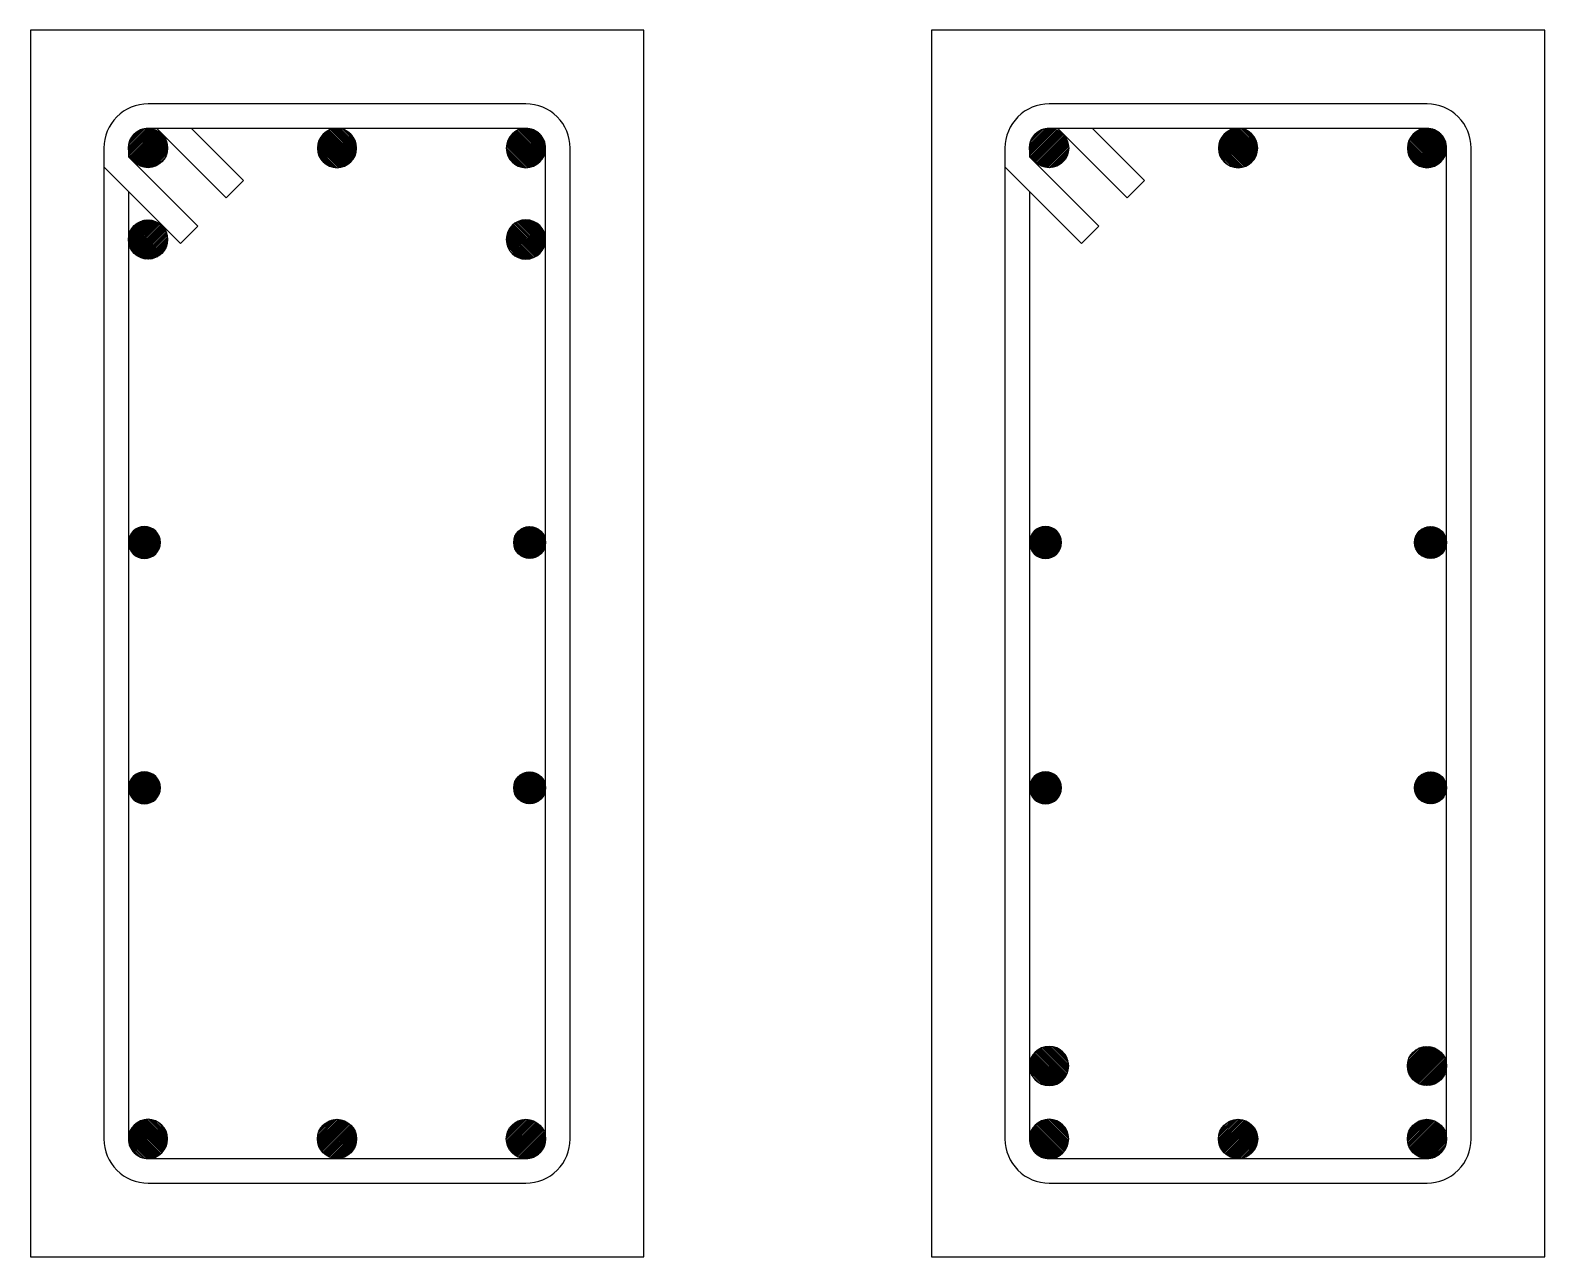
# Model space of a CAD drawing. Header units: millimetres. Extents: x 338 to 258847, y -86891 to 1308.
# Drawn here: x 338.436 to 339.671, y 368.242 to 369.242 of the extents above.
import ezdxf

# ---------------------------------------------------------------- set-up
doc = ezdxf.new("R2010")
doc.units = ezdxf.units.MM
doc.header["$MEASUREMENT"] = 0
doc.layers.add('STR-KOLOM', color=5, linetype='Continuous')

# ---------------------------------------------------------------- blocks, each defined once
blk = doc.blocks.new('kiqqw')
at = {"layer": 'STR-KOLOM', "ltscale": 2}
h = blk.add_hatch(dxfattribs=at)
h.set_pattern_fill('ANSI31', color=256, scale=5)
h.paths.add_polyline_path([(-150604.38, -81422.05, 1), (-150582.38, -81422.05, 1)])
blk.add_circle((-150593.38, -81422.05), 11, dxfattribs=at)

msp = doc.modelspace()

# ---------------------------------------------------------------- linework, layer by layer
at = {"layer": 'STR-KOLOM', "color": 4, "ltscale": 2}
for points in [[(338.4365, 369.242), (338.4365, 368.242), (338.9365, 368.242), (338.9365, 369.242)], [(338.9365, 369.242), (338.4365, 369.242)], [(339.171, 369.242), (339.171, 368.242), (339.671, 368.242), (339.671, 369.242)], [(339.671, 369.242), (339.171, 369.242)]]:
    msp.add_lwpolyline(points, dxfattribs=at)
at = {"layer": 'STR-KOLOM'}
for points in [[(338.8405, 369.182), (338.5325, 369.182, 0.414214), (338.4965, 369.146), (338.4965, 368.338, 0.414214), (338.5325, 368.302), (338.8405, 368.302, 0.414214), (338.8765, 368.338), (338.8765, 369.146, 0.414214)], [(339.575, 369.182), (339.267, 369.182, 0.414214), (339.231, 369.146), (339.231, 368.338, 0.414214), (339.267, 368.302), (339.575, 368.302, 0.414214), (339.611, 368.338), (339.611, 369.146, 0.414214)]]:
    msp.add_lwpolyline(points, format="xyb", close=True, dxfattribs=at)
for points in [[(338.5165, 369.1106), (338.5165, 368.338, 0.414214), (338.5325, 368.322), (338.8405, 368.322, 0.414214), (338.8565, 368.338), (338.8565, 369.146, 0.414214), (338.8405, 369.162), (338.5325, 369.162, 0.414214), (338.5165, 369.146), (338.5165, 369.1389)], [(339.251, 369.1106), (339.251, 368.338, 0.414214), (339.267, 368.322), (339.575, 368.322, 0.414214), (339.591, 368.338), (339.591, 369.146, 0.414214), (339.575, 369.162), (339.267, 369.162, 0.414214), (339.251, 369.146), (339.251, 369.1389)]]:
    msp.add_lwpolyline(points, format="xyb", dxfattribs=at)
at = {"layer": 'STR-KOLOM', "ltscale": 2}
for points in [[(338.5395, 369.162), (338.5961, 369.1054), (338.6102, 369.1196), (338.5678, 369.162)], [(339.274, 369.162), (339.3306, 369.1054), (339.3447, 369.1196), (339.3023, 369.162)], [(338.5165, 369.1389), (338.573, 369.0824), (338.5589, 369.0682), (338.4965, 369.1306)], [(339.251, 369.1389), (339.3075, 369.0824), (339.2934, 369.0682), (339.231, 369.1306)]]:
    msp.add_lwpolyline(points, dxfattribs=at)

# ---------------------------------------------------------------- block references
at = {"layer": 'STR-KOLOM', "yscale": 0.001454545454545455, "zscale": 0.001454545454545455, "rotation": 180}
for p, xscale in [((119.4875, 250.7139), 0.001454545454545455), ((557.7314, 250.7139), -0.001454545454545455), ((557.8854, 250.7139), -0.001454545454545455), ((120.222, 250.7139), 0.001454545454545455), ((558.4659, 250.7139), -0.001454545454545455), ((558.6199, 250.7139), -0.001454545454545455), ((119.4875, 250.6393), 0.001454545454545455), ((557.8854, 250.6393), -0.001454545454545455)]:
    msp.add_blockref('kiqqw', p, dxfattribs=dict(at, xscale=xscale))
at = {"layer": 'STR-KOLOM'}
for p, xscale, yscale, zscale in [((160.5555, 465.0504), -0.001181818181818182, 0.001181818181818182, 0.001181818181818182), ((516.8175, 465.0504), 0.001181818181818182, 0.001181818181818182, 0.001181818181818182), ((161.29, 465.0504), -0.001181818181818182, 0.001181818181818182, 0.001181818181818182), ((517.5519, 465.0504), 0.001181818181818182, 0.001181818181818182, 0.001181818181818182), ((160.5555, 464.8504), -0.001181818181818182, 0.001181818181818182, 0.001181818181818182), ((516.8175, 464.8504), 0.001181818181818182, 0.001181818181818182, 0.001181818181818182), ((161.29, 464.8504), -0.001181818181818182, 0.001181818181818182, 0.001181818181818182), ((517.5519, 464.8504), 0.001181818181818182, 0.001181818181818182, 0.001181818181818182), ((120.222, 486.8296), -0.001454545454545455, 0.001454545454545455, 0.001454545454545455), ((558.6199, 486.8296), 0.001454545454545455, 0.001454545454545455, 0.001454545454545455), ((119.4875, 486.7701), -0.001454545454545455, 0.001454545454545455, 0.001454545454545455), ((557.7314, 486.7701), 0.001454545454545455, 0.001454545454545455, 0.001454545454545455), ((557.8854, 486.7701), 0.001454545454545455, 0.001454545454545455, 0.001454545454545455), ((120.222, 486.7701), -0.001454545454545455, 0.001454545454545455, 0.001454545454545455), ((558.4659, 486.7701), 0.001454545454545455, 0.001454545454545455, 0.001454545454545455), ((558.6199, 486.7701), 0.001454545454545455, 0.001454545454545455, 0.001454545454545455)]:
    msp.add_blockref('kiqqw', p, dxfattribs=dict(at, xscale=xscale, yscale=yscale, zscale=zscale))

doc.saveas('drawing.dxf')
